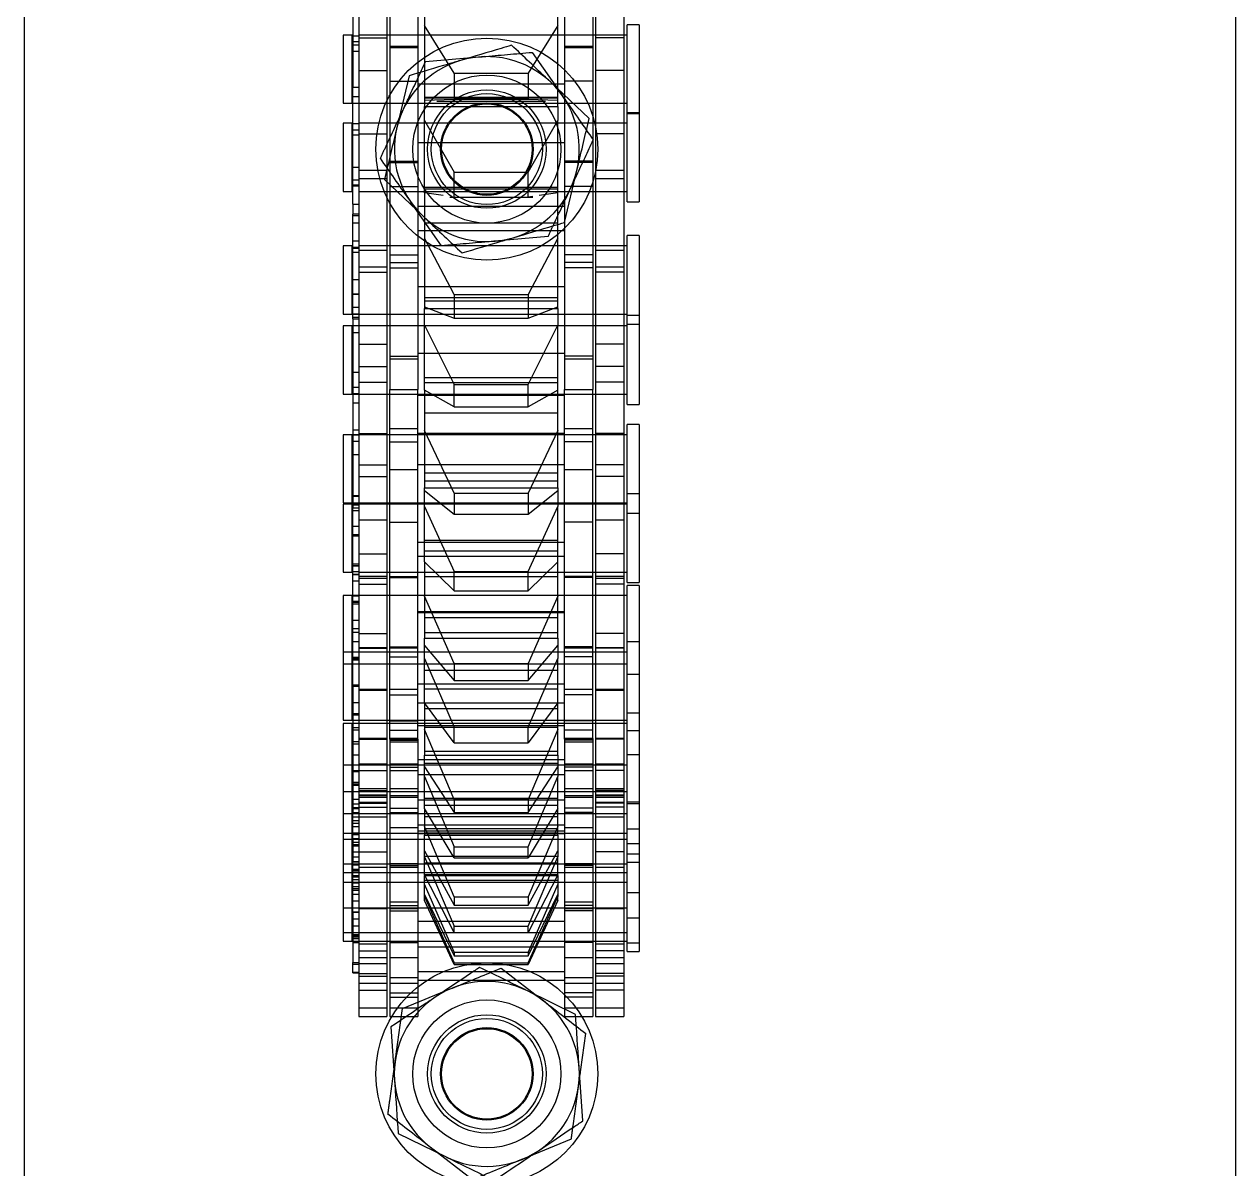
# Model space of a CAD drawing. Header units: metres. Extents: x 0 to 63075, y 0 to 44550.
# Drawn here: x 13904.2 to 13969.7, y 26867.6 to 26929.5 of the extents above; entities that cross this region are included whole.
import ezdxf

# ---------------------------------------------------------------- set-up
doc = ezdxf.new("R2010")
doc.units = ezdxf.units.M
doc.header["$LTSCALE"] = 75
doc.linetypes.add('HIDDEN2', pattern=[4.7625, 3.175, -1.5875])
for name, color, linetype in [('SDM', 7, 'Continuous'), ('SL4', 4, 'Continuous'), ('ST1', 7, 'HIDDEN2')]:
    doc.layers.add(name, color=color, linetype=linetype)

# ---------------------------------------------------------------- blocks, each defined once
blk = doc.blocks.new('A$Cb6dca9d5')
at = {"layer": 'SL4'}
for p, q in [((57.76, 215), (57.76, 59.76)), ((78.567, 186.968), (77.897, 184.161)), ((88.293, 184.647), (86.197, 186.632)), ((86.953, 179.032), (87.623, 181.839)), ((77.227, 181.353), (79.323, 179.368)), ((87.554, 136.217), (84.962, 137.489)), ((77.577, 135.543), (77.771, 132.663)), ((87.943, 130.457), (87.749, 133.337)), ((77.966, 129.783), (80.558, 128.511))]:
    blk.add_line(p, q, dxfattribs=at)
for centre, start, end in [((82.76, 183), 46.57898, 106.57898), ((82.76, 183), 106.57898, 166.57898), ((82.76, 183), 346.57898, 46.57898), ((82.76, 183), 166.57898, 226.57898), ((82.76, 183), 286.57898, 346.57898), ((82.76, 183), 226.57898, 286.57898), ((82.76, 133), 63.86493, 123.86493), ((82.76, 133), 123.86493, 183.86493), ((82.76, 133), 3.86493, 63.86493), ((82.76, 133), 303.86493, 3.86493), ((82.76, 133), 183.86493, 243.86493), ((82.76, 133), 243.86493, 303.86493)]:
    blk.add_arc(centre, 5, start, end, dxfattribs=at)
for points, knots in [([(84.1, 188.616), (83.91, 188.559), (83.009, 188.291), (82.072, 188.012), (81.333, 187.792)], [0, 0, 0, 0, 0.211001, 1, 1, 1, 1]), ([(86.197, 186.632), (86.147, 186.679), (85.439, 187.349), (84.745, 188.005), (84.1, 188.616)], [0, 0, 0, 0, 0.070201, 1, 1, 1, 1]), ([(81.333, 187.792), (81.116, 187.728), (80.18, 187.449), (79.268, 187.177), (78.567, 186.968)], [0, 0, 0, 0, 0.2318493, 1, 1, 1, 1]), ([(87.623, 181.839), (87.639, 181.906), (87.866, 182.854), (88.087, 183.783), (88.293, 184.647)], [0, 0, 0, 0, 0.0702006, 1, 1, 1, 1]), ([(77.897, 184.161), (77.881, 184.094), (77.654, 183.146), (77.433, 182.217), (77.227, 181.353)], [0, 0, 0, 0, 0.0702006, 1, 1, 1, 1]), ([(79.323, 179.368), (79.373, 179.321), (80.081, 178.651), (80.775, 177.995), (81.42, 177.384)], [0, 0, 0, 0, 0.070201, 1, 1, 1, 1]), ([(84.187, 178.208), (84.926, 178.428), (85.862, 178.707), (86.763, 178.975), (86.953, 179.032)], [0, 0, 0, 0, 0.7889992, 1, 1, 1, 1]), ([(81.42, 177.384), (82.121, 177.593), (83.033, 177.865), (83.97, 178.143), (84.187, 178.208)], [0, 0, 0, 0, 0.768151, 1, 1, 1, 1]), ([(82.371, 138.76), (82.206, 138.65), (81.426, 138.126), (80.614, 137.581), (79.974, 137.152)], [0, 0, 0, 0, 0.211001, 1, 1, 1, 1]), ([(84.962, 137.489), (84.901, 137.519), (84.026, 137.948), (83.168, 138.369), (82.371, 138.76)], [0, 0, 0, 0, 0.070201, 1, 1, 1, 1]), ([(79.974, 137.152), (79.786, 137.026), (78.975, 136.481), (78.184, 135.951), (77.577, 135.543)], [0, 0, 0, 0, 0.231849, 1, 1, 1, 1]), ([(87.749, 133.337), (87.744, 133.405), (87.678, 134.378), (87.614, 135.331), (87.554, 136.217)], [0, 0, 0, 0, 0.070201, 1, 1, 1, 1]), ([(77.771, 132.663), (77.776, 132.595), (77.842, 131.622), (77.906, 130.669), (77.966, 129.783)], [0, 0, 0, 0, 0.070201, 1, 1, 1, 1]), ([(85.546, 128.848), (86.186, 129.278), (86.998, 129.823), (87.779, 130.346), (87.943, 130.457)], [0, 0, 0, 0, 0.788999, 1, 1, 1, 1]), ([(80.558, 128.511), (80.619, 128.481), (81.494, 128.052), (82.352, 127.631), (83.149, 127.24)], [0, 0, 0, 0, 0.070201, 1, 1, 1, 1]), ([(83.149, 127.24), (83.756, 127.647), (84.547, 128.178), (85.358, 128.722), (85.546, 128.848)], [0, 0, 0, 0, 0.768151, 1, 1, 1, 1])]:
    blk.add_open_spline(points, degree=3, knots=knots, dxfattribs=at)
at = {"layer": 'ST1'}
for p, q in [((123.235, 4.763), (123.235, 215.006)), ((75.511, 198.565), (75.511, 186.351)), ((75.843, 195.116), (75.843, 189.009)), ((77.363, 195.116), (77.363, 189.009)), ((88.637, 195.116), (88.637, 189.009)), ((90.157, 195.116), (90.157, 189.009)), ((77.515, 193.244), (77.515, 182.27)), ((79.035, 193.244), (79.035, 182.27)), ((86.965, 193.244), (86.965, 182.27)), ((88.485, 193.244), (88.485, 182.27)), ((79.4, 192.337), (79.4, 185.296)), ((86.6, 185.296), (86.6, 192.337)), ((81, 187.104), (79.4, 189.681)), ((86.6, 189.681), (85, 187.104)), ((90.341, 189.631), (90.341, 189.723)), ((91, 189.723), (90.341, 189.723)), ((90.341, 184.926), (90.341, 189.631)), ((91, 189.723), (91, 184.926)), ((75, 189.169), (75, 185.479)), ((75.474, 189.169), (75, 189.169)), ((75.474, 185.479), (75.474, 189.169)), ((75.843, 188.8), (75.474, 188.8)), ((75.511, 189.124), (75.843, 189.124)), ((75.511, 188.639), (75.843, 188.639)), ((77.363, 189.169), (75.843, 189.169)), ((90.341, 189.169), (75.843, 189.169)), ((75.843, 189.009), (77.363, 189.009)), ((75.843, 189.009), (75.843, 181.404)), ((77.363, 189.009), (77.363, 181.404)), ((79.035, 189.169), (77.515, 189.169)), ((86.965, 189.169), (79.035, 189.169)), ((88.485, 189.169), (86.965, 189.169)), ((90.157, 189.169), (88.637, 189.169)), ((90.157, 189.009), (88.637, 189.009)), ((88.637, 189.009), (88.637, 181.404)), ((90.157, 189.009), (90.157, 181.404)), ((75.511, 188.297), (75.843, 188.297)), ((77.515, 188.56), (79.035, 188.56)), ((79.035, 188.473), (77.515, 188.473)), ((79.454, 187.733), (82.33, 187.981)), ((85.206, 188.23), (86.859, 185.863)), ((86.965, 188.56), (88.485, 188.56)), ((88.485, 188.473), (86.965, 188.473)), ((75.843, 187.252), (77.363, 187.252)), ((77.515, 186.68), (79.035, 186.68)), ((81, 187.104), (85, 187.104)), ((81, 187.104), (81, 185.703)), ((85, 187.104), (85, 185.703)), ((88.485, 186.68), (86.965, 186.68)), ((90.157, 187.252), (88.637, 187.252)), ((75.511, 186.351), (75.843, 186.351)), ((75.511, 183.772), (75.511, 186.351)), ((86.965, 186.513), (79.035, 186.513)), ((75, 185.479), (75.474, 185.479)), ((75.474, 185.848), (75.843, 185.848)), ((75.511, 185.479), (77.363, 185.479)), ((75.843, 185.479), (90.341, 185.479)), ((77.515, 185.479), (79.035, 185.479)), ((79.035, 185.479), (86.965, 185.479)), ((86.6, 185.786), (79.4, 185.786)), ((79.4, 185.764), (86.6, 185.764)), ((79.4, 185.644), (81, 185.703)), ((79.4, 185.296), (86.6, 185.296)), ((79.4, 184.545), (79.4, 185.296)), ((80.064, 185.585), (85.936, 185.585)), ((81, 185.703), (85, 185.703)), ((85, 185.703), (86.6, 185.644)), ((86.6, 185.296), (86.6, 184.545)), ((86.965, 185.479), (88.485, 185.479)), ((88.637, 185.479), (90.157, 185.479)), ((91, 184.952), (90.341, 184.952)), ((90.341, 180.155), (90.341, 184.926)), ((90.341, 184.926), (91, 184.926)), ((91, 184.926), (91, 180.301)), ((75, 184.398), (75, 180.82)), ((75.474, 184.398), (75, 184.398)), ((75.474, 180.708), (75.474, 184.398)), ((75.843, 184.029), (75.474, 184.029)), ((75.511, 184.378), (75.843, 184.378)), ((77.363, 184.398), (75.843, 184.398)), ((90.341, 184.398), (75.843, 184.398)), ((79.035, 184.398), (77.515, 184.398)), ((86.965, 184.398), (79.035, 184.398)), ((79.4, 184.545), (81, 181.757)), ((79.4, 180.641), (79.4, 184.545)), ((85, 181.757), (86.6, 184.545)), ((86.6, 180.641), (86.6, 184.545)), ((88.485, 184.398), (86.965, 184.398)), ((90.157, 184.398), (88.637, 184.398)), ((75.511, 183.774), (75.843, 183.774)), ((75.511, 180.026), (75.511, 183.774)), ((75.511, 183.772), (75.843, 183.772)), ((75.511, 183.769), (75.843, 183.769)), ((75.843, 183.818), (77.363, 183.818)), ((79.035, 183.364), (86.965, 183.364)), ((90.157, 183.818), (88.637, 183.818)), ((75.511, 182.021), (75.843, 182.021)), ((77.515, 182.342), (79.035, 182.342)), ((77.515, 182.27), (79.035, 182.27)), ((77.515, 182.27), (77.515, 176.572)), ((79.035, 182.27), (79.035, 176.572)), ((88.485, 182.342), (86.965, 182.342)), ((88.485, 182.27), (86.965, 182.27)), ((86.965, 182.27), (86.965, 176.572)), ((88.485, 182.27), (88.485, 176.572)), ((77.363, 181.848), (75.843, 181.848)), ((75.843, 181.404), (75.843, 170.405)), ((75.843, 181.404), (77.363, 181.404)), ((77.363, 181.404), (77.363, 170.405)), ((81, 180.402), (81, 181.757)), ((81, 181.757), (85, 181.757)), ((85, 180.402), (85, 181.757)), ((90.157, 181.848), (88.637, 181.848)), ((88.637, 181.404), (88.637, 170.405)), ((88.637, 181.404), (90.157, 181.404)), ((90.157, 181.404), (90.157, 170.405)), ((75, 180.82), (75, 180.708)), ((75.474, 181.077), (75.843, 181.077)), ((75.511, 181.332), (75.843, 181.332)), ((75.511, 181.006), (75.843, 181.006)), ((77.515, 180.982), (79.035, 180.982)), ((86.6, 180.918), (79.4, 180.918)), ((79.4, 180.851), (86.6, 180.851)), ((88.485, 180.982), (86.965, 180.982)), ((75, 180.708), (75.474, 180.708)), ((75.843, 180.708), (77.363, 180.708)), ((75.843, 180.708), (90.341, 180.708)), ((77.515, 180.708), (79.035, 180.708)), ((80.314, 177.77), (78.661, 180.137)), ((79.035, 180.708), (86.965, 180.708)), ((80.408, 180.491), (79.4, 180.641)), ((79.4, 180.641), (79.4, 174.379)), ((80.754, 180.394), (85.246, 180.394)), ((81, 180.402), (85, 180.402)), ((85.246, 180.439), (85, 180.402)), ((86.6, 180.641), (85.592, 180.491)), ((86.6, 174.379), (86.6, 180.641)), ((86.965, 180.708), (88.485, 180.708)), ((88.637, 180.708), (90.157, 180.708)), ((90.341, 180.155), (91, 180.155)), ((91, 180.301), (91, 180.155)), ((75.511, 180.026), (75.843, 180.026)), ((75.511, 180.026), (75.511, 179.48)), ((75.511, 179.403), (75.511, 179.48)), ((75.843, 179.48), (75.511, 179.48)), ((75.511, 179.403), (75.843, 179.403)), ((75.511, 177.695), (75.511, 179.403)), ((86.965, 179.888), (79.035, 179.888)), ((75.511, 179.012), (75.843, 179.012)), ((79.4, 179.013), (86.6, 179.013)), ((79.035, 178.593), (86.965, 178.593)), ((81, 175.142), (79.4, 178.176)), ((86.066, 178.267), (83.19, 178.019)), ((86.6, 178.176), (85, 175.142)), ((90.341, 177.857), (90.341, 178.326)), ((91, 178.326), (90.341, 178.326)), ((91, 178.326), (91, 177.857)), ((75, 177.773), (75, 177.412)), ((75.474, 177.773), (75, 177.773)), ((75.474, 174.083), (75.474, 177.773)), ((75.511, 178.039), (75.843, 178.039)), ((75.511, 177.695), (75.843, 177.695)), ((75.511, 177.648), (75.511, 177.695)), ((75.511, 177.648), (75.843, 177.648)), ((75.511, 173.816), (75.511, 177.648)), ((77.363, 177.773), (75.843, 177.773)), ((90.341, 177.773), (75.843, 177.773)), ((77.363, 177.517), (75.843, 177.517)), ((79.035, 177.773), (77.515, 177.773)), ((86.965, 177.773), (79.035, 177.773)), ((88.485, 177.773), (86.965, 177.773)), ((90.157, 177.773), (88.637, 177.773)), ((90.157, 177.517), (88.637, 177.517)), ((90.341, 173.529), (90.341, 177.857)), ((91, 177.857), (91, 173.529)), ((75, 177.412), (75, 174.083)), ((75.843, 177.404), (75.474, 177.404)), ((77.515, 177.287), (79.035, 177.287)), ((77.515, 176.864), (79.035, 176.864)), ((88.485, 177.287), (86.965, 177.287)), ((88.485, 176.864), (86.965, 176.864)), ((75.843, 176.633), (77.363, 176.633)), ((75.843, 176.345), (77.363, 176.345)), ((77.515, 176.572), (79.035, 176.572)), ((77.515, 176.572), (77.515, 170.008)), ((79.035, 176.572), (79.035, 170.008)), ((88.485, 176.572), (86.965, 176.572)), ((86.965, 176.572), (86.965, 170.008)), ((88.485, 176.572), (88.485, 170.008)), ((88.637, 176.633), (90.157, 176.633)), ((90.157, 176.345), (88.637, 176.345)), ((75.511, 175.941), (75.843, 175.941)), ((86.965, 175.557), (79.035, 175.557)), ((75.511, 175.152), (75.843, 175.152)), ((75.843, 175.149), (75.511, 175.149)), ((86.6, 174.964), (79.4, 174.964)), ((81, 175.142), (85, 175.142)), ((81, 175.142), (81, 173.859)), ((85, 175.142), (85, 173.859)), ((75.474, 174.452), (75.843, 174.452)), ((79.4, 174.804), (86.6, 174.804)), ((79.4, 174.48), (81, 173.859)), ((79.4, 174.379), (86.6, 174.379)), ((79.4, 173.482), (79.4, 174.379)), ((85, 173.859), (86.6, 174.48)), ((86.6, 174.379), (86.6, 173.482)), ((75, 174.083), (75.474, 174.083)), ((75.511, 174.1), (75.843, 174.1)), ((75.511, 174.083), (77.363, 174.083)), ((75.511, 173.912), (75.843, 173.912)), ((75.511, 173.816), (75.843, 173.816)), ((75.511, 173.816), (75.511, 163.604)), ((75.843, 174.083), (90.341, 174.083)), ((77.515, 174.083), (79.035, 174.083)), ((79.035, 174.083), (86.965, 174.083)), ((81, 173.859), (85, 173.859)), ((86.965, 174.083), (88.485, 174.083)), ((88.637, 174.083), (90.157, 174.083)), ((90.341, 169.778), (90.341, 173.529)), ((90.341, 173.529), (91, 173.529)), ((91, 173.996), (90.341, 173.996)), ((91, 173.529), (91, 169.778)), ((75, 173.442), (75, 170.198)), ((75.474, 173.442), (75, 173.442)), ((75.474, 169.752), (75.474, 173.442)), ((75.843, 173.073), (75.474, 173.073)), ((77.363, 173.442), (75.511, 173.442)), ((90.341, 173.442), (75.843, 173.442)), ((79.035, 173.442), (77.515, 173.442)), ((86.965, 173.442), (79.035, 173.442)), ((79.4, 173.482), (81, 170.278)), ((79.4, 169.972), (79.4, 173.482)), ((85, 170.278), (86.6, 173.482)), ((86.6, 169.972), (86.6, 173.482)), ((88.485, 173.442), (86.965, 173.442)), ((90.157, 173.442), (88.637, 173.442)), ((75.843, 172.446), (77.363, 172.446)), ((90.157, 172.446), (88.637, 172.446)), ((77.515, 171.809), (79.035, 171.809)), ((79.035, 171.635), (77.515, 171.635)), ((79.035, 171.968), (86.965, 171.968)), ((88.485, 171.809), (86.965, 171.809)), ((88.485, 171.635), (86.965, 171.635)), ((75.511, 170.946), (75.843, 170.946)), ((75.843, 171.239), (77.363, 171.239)), ((90.157, 171.239), (88.637, 171.239)), ((75.843, 170.405), (77.363, 170.405)), ((75.843, 170.405), (75.843, 165.298)), ((77.363, 170.405), (77.363, 165.298)), ((86.6, 170.641), (79.4, 170.641)), ((79.4, 170.382), (86.6, 170.382)), ((81, 169.059), (81, 170.278)), ((81, 170.278), (85, 170.278)), ((85, 169.059), (85, 170.278)), ((90.157, 170.405), (88.637, 170.405)), ((88.637, 170.405), (88.637, 165.298)), ((90.157, 170.405), (90.157, 165.298)), ((75, 170.198), (75, 169.752)), ((75, 169.752), (75.474, 169.752)), ((75.474, 170.121), (75.843, 170.121)), ((75.511, 169.793), (75.843, 169.793)), ((75.511, 169.752), (77.363, 169.752)), ((75.843, 169.752), (90.341, 169.752)), ((77.515, 159.9), (77.515, 170.008)), ((77.515, 170.008), (79.035, 170.008)), ((77.515, 169.752), (79.035, 169.752)), ((79.035, 159.9), (79.035, 170.008)), ((79.035, 169.752), (86.965, 169.752)), ((86.965, 169.675), (79.035, 169.675)), ((81, 169.059), (79.4, 169.972)), ((79.4, 169.972), (79.4, 164.695)), ((86.6, 169.972), (85, 169.059)), ((86.6, 164.695), (86.6, 169.972)), ((86.965, 159.9), (86.965, 170.008)), ((86.965, 170.008), (88.485, 170.008)), ((86.965, 169.752), (88.485, 169.752)), ((88.485, 159.9), (88.485, 170.008)), ((88.637, 169.752), (90.157, 169.752)), ((90.341, 169.199), (90.341, 169.778)), ((91, 169.778), (91, 169.199)), ((75.511, 169.283), (75.843, 169.283)), ((81, 169.059), (85, 169.059)), ((90.341, 169.199), (91, 169.199)), ((79.4, 168.75), (86.6, 168.75)), ((75.511, 167.827), (75.843, 167.827)), ((75.843, 167.629), (77.363, 167.629)), ((79.035, 167.885), (77.515, 167.885)), ((79.035, 167.637), (86.965, 167.637)), ((81, 164.389), (79.4, 167.783)), ((86.6, 167.783), (85, 164.389)), ((88.485, 167.885), (86.965, 167.885)), ((90.157, 167.629), (88.637, 167.629)), ((90.341, 167.644), (90.341, 168.114)), ((90.341, 163.317), (90.341, 167.644)), ((91, 168.114), (90.341, 168.114)), ((91, 168.114), (91, 167.644)), ((91, 167.644), (91, 163.317)), ((75, 167.56), (75, 167.199)), ((75.474, 167.56), (75, 167.56)), ((75, 167.199), (75, 163.87)), ((75.474, 163.87), (75.474, 167.56)), ((75.843, 167.191), (75.474, 167.191)), ((77.363, 167.56), (75.511, 167.56)), ((75.511, 167.543), (75.843, 167.543)), ((90.341, 167.56), (75.843, 167.56)), ((79.035, 167.56), (77.515, 167.56)), ((77.515, 167.18), (79.035, 167.18)), ((86.965, 167.56), (79.035, 167.56)), ((88.485, 167.56), (86.965, 167.56)), ((88.485, 167.18), (86.965, 167.18)), ((90.157, 167.56), (88.637, 167.56)), ((75.511, 166.491), (75.843, 166.491)), ((75.843, 165.933), (77.363, 165.933)), ((77.515, 165.677), (79.035, 165.677)), ((86.965, 165.925), (79.035, 165.925)), ((86.965, 165.677), (88.485, 165.677)), ((90.157, 165.933), (88.637, 165.933)), ((75.843, 165.298), (77.363, 165.298)), ((75.843, 165.298), (75.843, 159.795)), ((77.363, 165.298), (77.363, 159.795)), ((86.6, 165.485), (79.4, 165.485)), ((79.4, 165.063), (86.6, 165.063)), ((90.157, 165.298), (88.637, 165.298)), ((88.637, 165.298), (88.637, 159.795)), ((90.157, 165.298), (90.157, 159.795)), ((79.4, 164.695), (86.6, 164.695)), ((79.4, 163.681), (79.4, 164.695)), ((79.4, 164.546), (81, 163.265)), ((81, 164.389), (85, 164.389)), ((81, 164.389), (81, 163.265)), ((85, 163.265), (86.6, 164.546)), ((85, 164.389), (85, 163.265)), ((86.6, 164.695), (86.6, 163.681)), ((91, 164.363), (90.341, 164.363)), ((75, 163.87), (75.474, 163.87)), ((75, 163.81), (75, 160.566)), ((75.474, 163.81), (75, 163.81)), ((75.474, 164.239), (75.843, 164.239)), ((75.474, 160.12), (75.474, 163.81)), ((75.511, 164.28), (75.843, 164.28)), ((75.511, 163.87), (77.363, 163.87)), ((77.363, 163.81), (75.511, 163.81)), ((75.511, 163.77), (75.843, 163.77)), ((75.843, 163.87), (90.341, 163.87)), ((90.341, 163.81), (75.843, 163.81)), ((77.515, 163.87), (79.035, 163.87)), ((77.515, 163.846), (79.035, 163.846)), ((79.035, 163.81), (77.515, 163.81)), ((79.035, 163.87), (86.965, 163.87)), ((86.965, 163.81), (79.035, 163.81)), ((86.965, 163.87), (88.485, 163.87)), ((88.485, 163.846), (86.965, 163.846)), ((88.485, 163.81), (86.965, 163.81)), ((88.637, 163.87), (90.157, 163.87)), ((90.157, 163.81), (88.637, 163.81)), ((75.843, 163.441), (75.474, 163.441)), ((75.511, 163.604), (75.843, 163.604)), ((75.511, 162.163), (75.511, 163.604)), ((79.4, 163.681), (81, 160.164)), ((79.4, 160.678), (79.4, 163.681)), ((81, 163.265), (85, 163.265)), ((85, 160.164), (86.6, 163.681)), ((86.6, 160.678), (86.6, 163.681)), ((90.341, 160.146), (90.341, 163.317)), ((90.341, 163.317), (91, 163.317)), ((91, 163.317), (91, 160.146)), ((75.511, 162.616), (75.843, 162.616)), ((77.363, 162.935), (75.843, 162.935)), ((77.515, 162.83), (79.035, 162.83)), ((88.485, 162.83), (86.965, 162.83)), ((90.157, 162.935), (88.637, 162.935)), ((75.511, 160.567), (75.511, 162.163)), ((75.511, 162.163), (75.843, 162.163)), ((75.511, 162.087), (75.843, 162.087)), ((79.035, 161.755), (86.965, 161.755)), ((86.6, 161.847), (79.4, 161.847)), ((75.843, 161.117), (77.363, 161.117)), ((79.4, 161.275), (86.6, 161.275)), ((90.157, 161.117), (88.637, 161.117)), ((75, 160.566), (75, 160.12)), ((75.474, 160.489), (75.843, 160.489)), ((75.511, 160.011), (75.511, 160.567)), ((75.843, 160.567), (75.511, 160.567)), ((75.511, 160.476), (75.843, 160.476)), ((86.965, 160.975), (79.035, 160.975)), ((81, 159.121), (79.4, 160.678)), ((79.4, 160.678), (79.4, 156.556)), ((86.6, 160.678), (85, 159.121)), ((86.6, 156.556), (86.6, 160.678)), ((75, 160.12), (75.474, 160.12)), ((75.511, 160.163), (75.843, 160.163)), ((75.511, 160.011), (75.843, 160.011)), ((75.511, 158.856), (75.511, 160.011)), ((75.511, 159.995), (75.843, 159.995)), ((75.843, 160.12), (77.363, 160.12)), ((75.843, 160.12), (90.341, 160.12)), ((75.843, 159.885), (75.843, 151.095)), ((77.363, 159.885), (75.843, 159.885)), ((75.843, 159.795), (77.363, 159.795)), ((77.363, 159.885), (77.363, 151.095)), ((77.515, 160.12), (79.035, 160.12)), ((77.515, 159.9), (79.035, 159.9)), ((77.515, 155.55), (77.515, 159.9)), ((77.515, 159.846), (79.035, 159.846)), ((79.035, 160.12), (86.965, 160.12)), ((79.035, 155.55), (79.035, 159.9)), ((79.4, 159.901), (86.6, 159.901)), ((81, 159.121), (81, 160.164)), ((81, 160.164), (85, 160.164)), ((85, 159.121), (85, 160.164)), ((86.965, 160.12), (88.485, 160.12)), ((88.485, 159.9), (86.965, 159.9)), ((86.965, 155.55), (86.965, 159.9)), ((88.485, 159.846), (86.965, 159.846)), ((88.485, 155.55), (88.485, 159.9)), ((88.637, 160.12), (90.157, 160.12)), ((90.157, 159.885), (88.637, 159.885)), ((88.637, 159.795), (88.637, 151.095)), ((88.637, 159.795), (90.157, 159.795)), ((90.157, 159.795), (90.157, 151.095)), ((90.341, 159.566), (90.341, 160.146)), ((91, 160.146), (91, 159.566)), ((75.511, 159.65), (75.843, 159.65)), ((75.843, 159.48), (77.363, 159.48)), ((81, 159.121), (85, 159.121)), ((90.157, 159.48), (88.637, 159.48)), ((90.341, 159.566), (91, 159.566)), ((90.341, 158.32), (90.341, 159.413)), ((91, 159.413), (90.341, 159.413)), ((91, 159.413), (91, 158.32)), ((75, 158.86), (75, 158.019)), ((75.474, 158.86), (75, 158.86)), ((75.474, 155.17), (75.474, 158.86)), ((75.843, 158.491), (75.474, 158.491)), ((77.363, 158.86), (75.511, 158.86)), ((75.511, 158.856), (75.843, 158.856)), ((75.511, 157.517), (75.511, 158.856)), ((75.511, 158.553), (75.843, 158.553)), ((90.341, 158.86), (75.843, 158.86)), ((79.035, 158.86), (77.515, 158.86)), ((86.965, 158.86), (79.035, 158.86)), ((81, 155.191), (79.4, 158.836)), ((86.6, 158.836), (85, 155.191)), ((88.485, 158.86), (86.965, 158.86)), ((90.157, 158.86), (88.637, 158.86)), ((75, 158.019), (75, 155.17)), ((75.511, 158.413), (75.843, 158.413)), ((79.035, 158.005), (86.965, 158.005)), ((86.965, 157.925), (79.035, 157.925)), ((90.341, 154.616), (90.341, 158.32)), ((91, 158.32), (91, 154.616)), ((75.511, 157.534), (75.843, 157.534)), ((75.511, 154.034), (75.511, 157.534)), ((75.843, 157.517), (75.511, 157.517)), ((86.6, 157.654), (79.4, 157.654)), ((75.511, 157.079), (75.843, 157.079)), ((75.511, 156.877), (75.843, 156.877)), ((75.843, 156.818), (77.363, 156.818)), ((79.4, 156.856), (86.6, 156.856)), ((79.4, 156.556), (86.6, 156.556)), ((79.4, 155.458), (79.4, 156.556)), ((86.6, 156.556), (86.6, 155.458)), ((90.157, 156.818), (88.637, 156.818)), ((75.511, 156.379), (75.843, 156.379)), ((75.843, 156.045), (77.363, 156.045)), ((75.843, 156.026), (77.363, 156.026)), ((77.515, 156.084), (79.035, 156.084)), ((79.035, 156.026), (77.515, 156.026)), ((79.4, 156.161), (81, 154.262)), ((85, 154.262), (86.6, 156.161)), ((88.485, 156.084), (86.965, 156.084)), ((88.485, 156.026), (86.965, 156.026)), ((88.637, 156.045), (90.157, 156.045)), ((90.157, 156.026), (88.637, 156.026)), ((91, 156.364), (90.341, 156.364)), ((75.474, 155.81), (75, 155.81)), ((75.474, 155.539), (75.843, 155.539)), ((75.843, 155.441), (75.474, 155.441)), ((77.363, 155.81), (75.511, 155.81)), ((75.511, 155.392), (75.843, 155.392)), ((90.341, 155.81), (75.843, 155.81)), ((79.035, 155.81), (77.515, 155.81)), ((77.515, 155.55), (79.035, 155.55)), ((77.515, 151.095), (77.515, 155.55)), ((86.965, 155.81), (79.035, 155.81)), ((79.035, 151.095), (79.035, 155.55)), ((79.4, 155.458), (81, 151.74)), ((79.4, 153.058), (79.4, 155.458)), ((81, 155.191), (85, 155.191)), ((81, 155.191), (81, 154.262)), ((85, 151.74), (86.6, 155.458)), ((85, 155.191), (85, 154.262)), ((86.6, 153.058), (86.6, 155.458)), ((88.485, 155.81), (86.965, 155.81)), ((88.485, 155.55), (86.965, 155.55)), ((86.965, 151.095), (86.965, 155.55)), ((88.485, 151.095), (88.485, 155.55)), ((90.157, 155.81), (88.637, 155.81)), ((75, 155.17), (75, 153.077)), ((75, 155.17), (75.474, 155.17)), ((75.474, 152.12), (75.474, 155.17)), ((75.511, 155.17), (77.363, 155.17)), ((75.843, 155.17), (90.341, 155.17)), ((77.515, 155.17), (79.035, 155.17)), ((79.035, 155.17), (86.965, 155.17)), ((86.6, 154.818), (79.4, 154.818)), ((86.965, 155.17), (88.485, 155.17)), ((88.637, 155.17), (90.157, 155.17)), ((90.341, 152.505), (90.341, 154.616)), ((90.341, 154.616), (91, 154.616)), ((91, 154.616), (91, 152.811)), ((75.511, 154.034), (75.843, 154.034)), ((75.511, 154.034), (75.511, 147.126)), ((75.511, 153.962), (75.843, 153.962)), ((86.965, 154.066), (79.035, 154.066)), ((81, 154.262), (85, 154.262)), ((77.363, 153.775), (75.843, 153.775)), ((75.843, 153.763), (77.363, 153.763)), ((75.843, 153.751), (77.363, 153.751)), ((79.035, 153.775), (77.515, 153.775)), ((77.515, 153.493), (79.035, 153.493)), ((79.4, 153.823), (86.6, 153.823)), ((88.485, 153.775), (86.965, 153.775)), ((88.485, 153.493), (86.965, 153.493)), ((90.157, 153.775), (88.637, 153.775)), ((90.157, 153.763), (88.637, 153.763)), ((88.637, 153.751), (90.157, 153.751)), ((75, 153.077), (75, 152.12)), ((75.511, 153.087), (75.843, 153.087)), ((79.035, 153.055), (86.965, 153.055)), ((81, 150.907), (79.4, 153.058)), ((79.4, 153.058), (79.4, 150.224)), ((79.4, 152.752), (86.6, 152.752)), ((86.6, 153.058), (85, 150.907)), ((86.6, 150.224), (86.6, 153.058)), ((91, 152.811), (91, 152.505)), ((75, 152.12), (75.474, 152.12)), ((75, 151.951), (75, 151.11)), ((75.474, 151.951), (75, 151.951)), ((75.474, 152.489), (75.843, 152.489)), ((75.474, 148.261), (75.474, 151.951)), ((75.511, 152.41), (75.843, 152.41)), ((75.511, 152.12), (77.363, 152.12)), ((77.363, 151.951), (75.511, 151.951)), ((75.843, 152.12), (90.341, 152.12)), ((90.341, 151.951), (75.843, 151.951)), ((77.515, 152.12), (79.035, 152.12)), ((77.515, 152.084), (79.035, 152.084)), ((79.035, 151.951), (77.515, 151.951)), ((79.035, 152.12), (86.965, 152.12)), ((86.965, 151.951), (79.035, 151.951)), ((86.965, 152.12), (88.485, 152.12)), ((88.485, 152.084), (86.965, 152.084)), ((88.485, 151.951), (86.965, 151.951)), ((88.637, 152.12), (90.157, 152.12)), ((90.157, 151.951), (88.637, 151.951)), ((90.341, 151.411), (90.341, 152.505)), ((91, 152.505), (90.341, 152.505)), ((91, 152.505), (91, 151.411)), ((75.843, 151.582), (75.474, 151.582)), ((75.511, 151.729), (75.843, 151.729)), ((77.515, 151.588), (79.035, 151.588)), ((86.965, 151.815), (79.035, 151.815)), ((86.6, 151.723), (79.4, 151.723)), ((81, 147.843), (79.4, 151.622)), ((81, 150.907), (81, 151.74)), ((81, 151.74), (85, 151.74)), ((85, 150.907), (85, 151.74)), ((86.6, 151.622), (85, 147.843)), ((88.485, 151.588), (86.965, 151.588)), ((90.341, 151.567), (91, 151.567)), ((90.341, 147.708), (90.341, 151.411)), ((91, 151.411), (91, 147.708)), ((75, 151.11), (75, 148.261)), ((75.511, 150.969), (75.843, 150.969)), ((75.511, 150.851), (75.843, 150.851)), ((77.363, 151.131), (75.843, 151.131)), ((75.843, 151.095), (77.363, 151.095)), ((75.843, 151.095), (75.843, 147.641)), ((77.363, 151.095), (77.363, 147.641)), ((79.035, 151.131), (77.515, 151.131)), ((77.515, 151.095), (77.515, 144.186)), ((77.515, 151.095), (79.035, 151.095)), ((77.515, 151.046), (79.035, 151.046)), ((77.515, 150.96), (79.035, 150.96)), ((79.035, 151.095), (79.035, 144.186)), ((81, 150.907), (85, 150.907)), ((86.965, 151.131), (86.965, 144.186)), ((88.485, 151.131), (86.965, 151.131)), ((86.965, 151.095), (88.485, 151.095)), ((88.485, 151.046), (86.965, 151.046)), ((86.965, 150.96), (88.485, 150.96)), ((88.485, 151.131), (88.485, 144.186)), ((90.157, 151.131), (88.637, 151.131)), ((90.157, 151.095), (88.637, 151.095)), ((88.637, 151.095), (88.637, 147.641)), ((90.157, 151.095), (90.157, 147.641)), ((75.511, 150.245), (75.843, 150.245)), ((79.035, 150.005), (86.965, 150.005)), ((79.4, 150.445), (86.6, 150.445)), ((79.4, 150.224), (86.6, 150.224)), ((79.4, 149.077), (79.4, 150.224)), ((86.6, 150.224), (86.6, 149.077)), ((91, 150.253), (90.341, 150.253)), ((75.474, 149.7), (75, 149.7)), ((75.843, 149.331), (75.474, 149.331)), ((77.363, 149.7), (75.511, 149.7)), ((75.511, 149.409), (75.843, 149.409)), ((77.363, 149.751), (75.843, 149.751)), ((90.341, 149.7), (75.843, 149.7)), ((75.843, 149.411), (77.363, 149.411)), ((79.035, 149.751), (77.515, 149.751)), ((79.035, 149.7), (77.515, 149.7)), ((77.515, 149.576), (79.035, 149.576)), ((77.515, 149.401), (79.035, 149.401)), ((86.965, 149.7), (79.035, 149.7)), ((86.6, 149.781), (79.4, 149.781)), ((79.4, 149.596), (81, 147.14)), ((85, 147.14), (86.6, 149.596)), ((88.485, 149.751), (86.965, 149.751)), ((88.485, 149.7), (86.965, 149.7)), ((88.485, 149.576), (86.965, 149.576)), ((86.965, 149.401), (88.485, 149.401)), ((90.157, 149.751), (88.637, 149.751)), ((90.157, 149.7), (88.637, 149.7)), ((90.157, 149.411), (88.637, 149.411)), ((75.474, 148.63), (75.843, 148.63)), ((75.843, 148.763), (75.511, 148.763)), ((75.511, 148.681), (75.843, 148.681)), ((86.965, 149.171), (79.035, 149.171)), ((79.4, 149.077), (81, 145.278)), ((79.4, 147.356), (79.4, 149.077)), ((85, 145.278), (86.6, 149.077)), ((86.6, 147.356), (86.6, 149.077)), ((75, 148.261), (75, 147.056)), ((75, 148.261), (75.474, 148.261)), ((75.474, 147.056), (75.474, 148.261)), ((75.511, 148.616), (75.843, 148.616)), ((75.511, 148.261), (77.363, 148.261)), ((77.363, 148.408), (75.843, 148.408)), ((75.843, 148.324), (77.363, 148.324)), ((75.843, 148.261), (90.341, 148.261)), ((77.363, 148.069), (75.843, 148.069)), ((75.843, 148.057), (77.363, 148.057)), ((75.843, 148.049), (77.363, 148.049)), ((75.843, 148.045), (77.363, 148.045)), ((79.035, 148.408), (77.515, 148.408)), ((77.515, 148.261), (79.035, 148.261)), ((77.515, 148.045), (79.035, 148.045)), ((79.035, 148.261), (86.965, 148.261)), ((79.4, 148.265), (86.6, 148.265)), ((88.485, 148.408), (86.965, 148.408)), ((86.965, 148.261), (88.485, 148.261)), ((86.965, 148.045), (88.485, 148.045)), ((90.157, 148.408), (88.637, 148.408)), ((90.157, 148.324), (88.637, 148.324)), ((88.637, 148.261), (90.157, 148.261)), ((90.157, 148.069), (88.637, 148.069)), ((90.157, 148.057), (88.637, 148.057)), ((90.157, 148.049), (88.637, 148.049)), ((88.637, 148.045), (90.157, 148.045)), ((75.511, 147.858), (75.843, 147.858)), ((75.511, 147.594), (75.843, 147.594)), ((75.843, 147.383), (75.511, 147.383)), ((75.511, 147.347), (75.843, 147.347)), ((75.511, 147.346), (75.843, 147.346)), ((77.363, 147.942), (75.843, 147.942)), ((75.843, 147.69), (77.363, 147.69)), ((75.843, 147.641), (77.363, 147.641)), ((75.843, 147.641), (75.843, 144.186)), ((75.843, 147.42), (77.363, 147.42)), ((77.363, 147.641), (77.363, 144.186)), ((79.035, 147.942), (77.515, 147.942)), ((77.515, 147.365), (79.035, 147.365)), ((86.965, 147.791), (79.035, 147.791)), ((86.6, 147.883), (79.4, 147.883)), ((79.4, 147.531), (86.6, 147.531)), ((81, 144.681), (79.4, 147.356)), ((79.4, 147.356), (79.4, 145.902)), ((81, 147.843), (85, 147.843)), ((81, 147.843), (81, 147.14)), ((85, 147.843), (85, 147.14)), ((86.6, 147.356), (85, 144.681)), ((86.6, 145.902), (86.6, 147.356)), ((88.485, 147.942), (86.965, 147.942)), ((88.485, 147.365), (86.965, 147.365)), ((90.157, 147.942), (88.637, 147.942)), ((88.637, 147.69), (90.157, 147.69)), ((90.157, 147.641), (88.637, 147.641)), ((88.637, 147.641), (88.637, 144.186)), ((90.157, 147.42), (88.637, 147.42)), ((90.157, 147.641), (90.157, 144.186)), ((90.341, 147.61), (90.341, 147.708)), ((90.341, 147.708), (91, 147.708)), ((90.341, 145.726), (90.341, 147.61)), ((91, 147.61), (90.341, 147.61)), ((91, 147.708), (91, 147.61)), ((91, 147.61), (91, 145.726)), ((75, 147.056), (75, 145.607)), ((75.474, 147.056), (75, 147.056)), ((75.474, 143.366), (75.474, 147.056)), ((75.843, 146.687), (75.474, 146.687)), ((75.511, 147.126), (75.843, 147.126)), ((75.511, 146.554), (75.511, 147.126)), ((77.363, 147.056), (75.511, 147.056)), ((75.511, 146.89), (75.843, 146.89)), ((90.341, 147.056), (75.843, 147.056)), ((75.843, 146.898), (77.363, 146.898)), ((77.515, 147.132), (79.035, 147.132)), ((79.035, 147.056), (77.515, 147.056)), ((86.965, 147.056), (79.035, 147.056)), ((86.6, 146.895), (79.4, 146.895)), ((81, 147.14), (85, 147.14)), ((88.485, 147.132), (86.965, 147.132)), ((88.485, 147.056), (86.965, 147.056)), ((90.157, 147.056), (88.637, 147.056)), ((88.637, 146.898), (90.157, 146.898)), ((75, 146.01), (75.474, 146.01)), ((75.474, 146.379), (75.843, 146.379)), ((75.511, 145.728), (75.511, 146.554)), ((75.511, 146.554), (75.843, 146.554)), ((75.511, 146.028), (75.843, 146.028)), ((75.511, 146.01), (77.363, 146.01)), ((75.843, 146.01), (90.341, 146.01)), ((77.515, 146.321), (79.035, 146.321)), ((77.515, 146.01), (79.035, 146.01)), ((86.965, 146.448), (79.035, 146.448)), ((79.035, 146.146), (86.965, 146.146)), ((79.035, 146.01), (86.965, 146.01)), ((81, 142.582), (79.4, 146.373)), ((86.6, 146.256), (79.4, 146.256)), ((79.4, 146.038), (86.6, 146.038)), ((86.6, 146.373), (85, 142.582)), ((86.965, 146.321), (88.485, 146.321)), ((86.965, 146.01), (88.485, 146.01)), ((88.637, 146.01), (90.157, 146.01)), ((91, 146.229), (90.341, 146.229)), ((75.474, 145.676), (75, 145.676)), ((75, 145.607), (75, 143.366)), ((75.511, 145.957), (75.843, 145.957)), ((75.511, 145.947), (75.843, 145.947)), ((75.511, 145.728), (75.843, 145.728)), ((75.511, 145.728), (75.511, 144.476)), ((77.363, 145.676), (75.511, 145.676)), ((75.511, 145.538), (75.843, 145.538)), ((75.511, 145.405), (75.843, 145.405)), ((90.341, 145.676), (75.843, 145.676)), ((79.035, 145.676), (77.515, 145.676)), ((86.965, 145.982), (79.035, 145.982)), ((86.965, 145.676), (79.035, 145.676)), ((79.4, 145.902), (86.6, 145.902)), ((79.4, 144.743), (79.4, 145.902)), ((86.6, 145.902), (86.6, 144.743)), ((88.485, 145.676), (86.965, 145.676)), ((90.157, 145.676), (88.637, 145.676)), ((90.341, 142.813), (90.341, 145.726)), ((90.341, 145.456), (91, 145.456)), ((91, 145.726), (91, 142.813)), ((75.843, 145.307), (75.474, 145.307)), ((75.511, 145.007), (75.843, 145.007)), ((75.511, 144.741), (75.843, 144.741)), ((75.843, 145.002), (77.363, 145.002)), ((79.4, 145.061), (81, 142.126)), ((79.4, 144.78), (86.6, 144.78)), ((79.4, 144.743), (81, 140.985)), ((79.4, 143.758), (79.4, 144.743)), ((81, 145.278), (85, 145.278)), ((81, 144.681), (81, 145.278)), ((85, 144.681), (85, 145.278)), ((85, 142.126), (86.6, 145.061)), ((85, 140.985), (86.6, 144.743)), ((86.6, 143.758), (86.6, 144.743)), ((90.157, 145.002), (88.637, 145.002)), ((91, 144.886), (90.341, 144.886)), ((75.474, 144.333), (75, 144.333)), ((75.511, 144.476), (75.843, 144.476)), ((75.511, 144.463), (75.843, 144.463)), ((75.511, 141.742), (75.511, 144.463)), ((77.363, 144.333), (75.511, 144.333)), ((75.511, 144.303), (75.843, 144.303)), ((75.843, 144.053), (75.511, 144.053)), ((90.341, 144.333), (75.843, 144.333)), ((75.843, 144.186), (75.843, 139.291)), ((75.843, 144.186), (77.363, 144.186)), ((77.363, 144.186), (77.363, 139.291)), ((79.035, 144.358), (77.515, 144.358)), ((79.035, 144.333), (77.515, 144.333)), ((77.515, 144.272), (79.035, 144.272)), ((77.515, 144.186), (77.515, 141.825)), ((77.515, 144.186), (79.035, 144.186)), ((86.965, 144.333), (79.035, 144.333)), ((79.035, 144.186), (79.035, 141.825)), ((79.4, 144.407), (86.6, 144.407)), ((81, 144.681), (85, 144.681)), ((88.485, 144.358), (86.965, 144.358)), ((88.485, 144.333), (86.965, 144.333)), ((88.485, 144.272), (86.965, 144.272)), ((86.965, 144.186), (86.965, 141.825)), ((86.965, 144.186), (88.485, 144.186)), ((88.485, 144.186), (88.485, 141.825)), ((90.157, 144.333), (88.637, 144.333)), ((88.637, 144.186), (88.637, 139.291)), ((88.637, 144.186), (90.157, 144.186)), ((90.157, 144.186), (90.157, 139.291)), ((91, 144.421), (90.341, 144.421)), ((75.474, 143.867), (75, 143.867)), ((75.843, 143.964), (75.474, 143.964)), ((75.474, 143.735), (75.843, 143.735)), ((75.843, 143.498), (75.474, 143.498)), ((75.511, 144.007), (75.843, 144.007)), ((75.511, 144), (75.843, 144)), ((77.363, 143.867), (75.511, 143.867)), ((75.511, 143.699), (75.843, 143.699)), ((75.511, 143.646), (75.843, 143.646)), ((90.341, 143.867), (75.843, 143.867)), ((79.035, 143.867), (77.515, 143.867)), ((79.035, 143.895), (86.965, 143.895)), ((86.965, 143.867), (79.035, 143.867)), ((79.4, 143.775), (86.6, 143.775)), ((81, 140.643), (79.4, 143.758)), ((79.4, 143.729), (86.6, 143.729)), ((79.4, 142.595), (79.4, 143.729)), ((79.4, 143.48), (86.6, 143.48)), ((86.6, 143.758), (85, 140.643)), ((86.6, 143.729), (86.6, 142.595)), ((88.485, 143.867), (86.965, 143.867)), ((90.157, 143.867), (88.637, 143.867)), ((75, 143.366), (75, 140.643)), ((75, 143.366), (75.474, 143.366)), ((75.474, 140.643), (75.474, 143.366)), ((75.511, 143.366), (77.363, 143.366)), ((75.511, 143.326), (75.843, 143.326)), ((75.511, 143.129), (75.843, 143.129)), ((75.511, 143.023), (75.843, 143.023)), ((75.511, 142.937), (75.843, 142.937)), ((75.843, 142.916), (75.511, 142.916)), ((75.843, 143.366), (90.341, 143.366)), ((77.515, 143.366), (79.035, 143.366)), ((79.035, 143.366), (86.965, 143.366)), ((81, 139.576), (79.4, 143.258)), ((86.6, 143.258), (85, 139.576)), ((86.965, 143.366), (88.485, 143.366)), ((88.637, 143.366), (90.157, 143.366)), ((90.341, 140.089), (90.341, 142.813)), ((90.341, 142.813), (91, 142.813)), ((91, 142.813), (91, 140.089)), ((75.474, 142.355), (75.843, 142.355)), ((75.511, 142.725), (75.843, 142.725)), ((79.035, 142.285), (77.515, 142.285)), ((77.515, 142.11), (79.035, 142.11)), ((79.4, 142.702), (81, 139.383)), ((79.4, 142.595), (81, 138.999)), ((79.4, 142.376), (79.4, 142.595)), ((81, 138.923), (79.4, 142.376)), ((81, 142.582), (81, 142.126)), ((81, 142.582), (85, 142.582)), ((81, 142.126), (85, 142.126)), ((85, 139.383), (86.6, 142.702)), ((85, 138.999), (86.6, 142.595)), ((85, 142.582), (85, 142.126)), ((86.6, 142.376), (85, 138.923)), ((86.6, 142.376), (86.6, 142.595)), ((88.485, 142.285), (86.965, 142.285)), ((88.485, 142.11), (86.965, 142.11)), ((75, 141.986), (75.474, 141.986)), ((75.511, 141.986), (77.363, 141.986)), ((75.511, 141.971), (75.843, 141.971)), ((75.843, 141.752), (75.511, 141.752)), ((75.511, 141.742), (75.843, 141.742)), ((75.511, 141.742), (75.511, 139.018)), ((75.843, 141.986), (90.341, 141.986)), ((75.843, 141.935), (77.363, 141.935)), ((77.515, 141.986), (79.035, 141.986)), ((77.515, 141.935), (79.035, 141.935)), ((77.515, 141.825), (79.035, 141.825)), ((77.515, 141.825), (77.515, 139.291)), ((79.035, 141.986), (86.965, 141.986)), ((79.035, 141.825), (79.035, 139.291)), ((86.965, 141.986), (88.485, 141.986)), ((86.965, 141.935), (88.485, 141.935)), ((88.485, 141.825), (86.965, 141.825)), ((86.965, 141.825), (86.965, 139.291)), ((88.485, 141.825), (88.485, 139.291)), ((88.637, 141.986), (90.157, 141.986)), ((88.637, 141.935), (90.157, 141.935)), ((90.341, 141.432), (91, 141.432)), ((75.474, 141.012), (75.843, 141.012)), ((75.511, 141.377), (75.843, 141.377)), ((79.035, 141.251), (86.965, 141.251)), ((81, 140.985), (85, 140.985)), ((81, 140.643), (81, 140.985)), ((85, 140.643), (85, 140.985)), ((75, 140.643), (75, 140.177)), ((75, 140.643), (75.474, 140.643)), ((75, 140.177), (75.474, 140.177)), ((75.474, 140.177), (75.474, 140.643)), ((75.474, 140.546), (75.843, 140.546)), ((75.511, 140.643), (77.363, 140.643)), ((75.843, 140.449), (75.511, 140.449)), ((75.511, 140.404), (75.843, 140.404)), ((75.511, 140.315), (75.843, 140.315)), ((75.511, 140.177), (77.363, 140.177)), ((75.843, 140.643), (90.341, 140.643)), ((75.843, 140.177), (90.341, 140.177)), ((77.515, 140.643), (79.035, 140.643)), ((77.515, 140.177), (79.035, 140.177)), ((79.035, 140.643), (86.965, 140.643)), ((79.035, 140.177), (86.965, 140.177)), ((81, 140.643), (85, 140.643)), ((86.965, 140.643), (88.485, 140.643)), ((86.965, 140.177), (88.485, 140.177)), ((88.637, 140.643), (90.157, 140.643)), ((88.637, 140.177), (90.157, 140.177)), ((75.511, 140.101), (75.843, 140.101)), ((77.363, 140.009), (75.843, 140.009)), ((75.843, 139.65), (77.363, 139.65)), ((77.515, 140.098), (79.035, 140.098)), ((79.035, 139.871), (86.965, 139.871)), ((81, 139.576), (81, 139.383)), ((81, 139.576), (85, 139.576)), ((85, 139.576), (85, 139.383)), ((88.485, 140.098), (86.965, 140.098)), ((90.157, 140.009), (88.637, 140.009)), ((90.157, 139.65), (88.637, 139.65)), ((90.341, 139.624), (90.341, 140.089)), ((90.341, 140.089), (91, 140.089)), ((90.341, 139.624), (91, 139.624)), ((91, 140.089), (91, 139.624)), ((75.511, 139.018), (75.843, 139.018)), ((75.511, 138.936), (75.511, 139.018)), ((75.511, 138.47), (75.511, 138.936)), ((75.511, 138.936), (75.843, 138.936)), ((75.843, 139.291), (75.843, 138.288)), ((75.843, 139.291), (77.363, 139.291)), ((77.363, 138.955), (75.843, 138.955)), ((77.363, 139.291), (77.363, 138.288)), ((77.515, 139.291), (77.515, 136.568)), ((77.515, 139.291), (79.035, 139.291)), ((79.035, 139.291), (79.035, 136.568)), ((81, 139.383), (85, 139.383)), ((81, 138.999), (85, 138.999)), ((81, 138.923), (81, 138.999)), ((81, 138.923), (85, 138.923)), ((85, 138.923), (85, 138.999)), ((86.965, 139.291), (86.965, 136.568)), ((86.965, 139.291), (88.485, 139.291)), ((88.485, 139.291), (88.485, 136.568)), ((88.637, 139.291), (88.637, 138.288)), ((88.637, 139.291), (90.157, 139.291)), ((90.157, 138.955), (88.637, 138.955)), ((90.157, 139.291), (90.157, 138.288)), ((75.511, 138.507), (75.843, 138.507)), ((75.511, 138.47), (75.843, 138.47)), ((75.843, 138.433), (77.363, 138.433)), ((75.843, 138.288), (77.363, 138.288)), ((75.843, 138.288), (75.843, 136.568)), ((77.363, 138.288), (77.363, 136.568)), ((79.035, 138.189), (77.515, 138.189)), ((79.035, 138.528), (86.965, 138.528)), ((83.542, 138.72), (85.823, 136.952)), ((88.485, 138.189), (86.965, 138.189)), ((90.157, 138.433), (88.637, 138.433)), ((90.157, 138.288), (88.637, 138.288)), ((88.637, 138.288), (88.637, 136.568)), ((90.157, 138.288), (90.157, 136.568)), ((75.843, 137.911), (77.363, 137.911)), ((75.843, 137.529), (77.363, 137.529)), ((77.515, 137.911), (79.035, 137.911)), ((78.197, 136.537), (80.869, 137.629)), ((79.035, 138.062), (86.965, 138.062)), ((86.965, 137.911), (88.485, 137.911)), ((88.637, 137.911), (90.157, 137.911)), ((90.157, 137.529), (88.637, 137.529)), ((77.515, 137.378), (79.035, 137.378)), ((77.515, 137.146), (79.035, 137.146)), ((88.485, 137.378), (86.965, 137.378)), ((88.485, 137.146), (86.965, 137.146)), ((75.843, 136.568), (75.843, 136.102)), ((75.843, 136.568), (77.363, 136.568)), ((77.363, 136.568), (77.363, 136.102)), ((77.515, 136.568), (77.515, 136.102)), ((77.515, 136.568), (79.035, 136.568)), ((79.035, 136.568), (79.035, 136.102)), ((86.965, 136.568), (86.965, 136.102)), ((86.965, 136.568), (88.485, 136.568)), ((88.485, 136.568), (88.485, 136.102)), ((88.637, 136.568), (88.637, 136.102)), ((88.637, 136.568), (90.157, 136.568)), ((90.157, 136.568), (90.157, 136.102)), ((75.843, 136.102), (77.363, 136.102)), ((77.515, 136.102), (79.035, 136.102)), ((86.965, 136.102), (88.485, 136.102)), ((88.637, 136.102), (90.157, 136.102)), ((81.978, 127.28), (79.697, 129.048)), ((87.323, 129.463), (84.651, 128.371))]:
    blk.add_line(p, q, dxfattribs=at)
for centre, radius in [((82.76, 183), 6), ((82.76, 183), 4), ((82.76, 183), 3.2), ((82.76, 183), 3), ((82.76, 183), 2.5), ((82.76, 183), 2.445), ((82.76, 133), 6), ((82.76, 133), 4), ((82.76, 133), 3.2), ((82.76, 133), 3), ((82.76, 133), 2.5), ((82.76, 133), 2.445)]:
    blk.add_circle(centre, radius, dxfattribs=at)
for points, knots in [([(82.33, 187.981), (82.398, 187.987), (83.369, 188.071), (84.321, 188.153), (85.206, 188.23)], [0, 0, 0, 0, 0.070201, 1, 1, 1, 1]), ([(78.231, 185.118), (78.342, 185.356), (78.756, 186.241), (79.159, 187.103), (79.454, 187.733)], [0, 0, 0, 0, 0.268634, 1, 1, 1, 1]), ([(86.859, 185.863), (86.898, 185.807), (87.456, 185.008), (88.003, 184.225), (88.512, 183.497)], [0, 0, 0, 0, 0.070201, 1, 1, 1, 1]), ([(77.008, 182.503), (77.111, 182.723), (77.509, 183.575), (77.923, 184.461), (78.231, 185.118)], [0, 0, 0, 0, 0.257551, 1, 1, 1, 1]), ([(87.289, 180.882), (87.4, 181.119), (87.814, 182.004), (88.217, 182.866), (88.512, 183.497)], [0, 0, 0, 0, 0.268634, 1, 1, 1, 1]), ([(78.661, 180.137), (78.622, 180.193), (78.064, 180.992), (77.517, 181.775), (77.008, 182.503)], [0, 0, 0, 0, 0.070201, 1, 1, 1, 1]), ([(86.066, 178.267), (86.169, 178.486), (86.567, 179.339), (86.982, 180.224), (87.289, 180.882)], [0, 0, 0, 0, 0.257551, 1, 1, 1, 1]), ([(83.19, 178.019), (83.122, 178.013), (82.151, 177.929), (81.199, 177.847), (80.314, 177.77)], [0, 0, 0, 0, 0.070201, 1, 1, 1, 1]), ([(80.869, 137.629), (80.933, 137.655), (81.835, 138.023), (82.719, 138.384), (83.542, 138.72)], [0, 0, 0, 0, 0.070201, 1, 1, 1, 1]), ([(85.823, 136.952), (85.877, 136.91), (86.648, 136.313), (87.403, 135.727), (88.105, 135.183)], [0, 0, 0, 0, 0.070201, 1, 1, 1, 1]), ([(77.806, 133.677), (77.842, 133.937), (77.974, 134.905), (78.103, 135.848), (78.197, 136.537)], [0, 0, 0, 0, 0.268634, 1, 1, 1, 1]), ([(87.714, 132.323), (87.75, 132.583), (87.882, 133.551), (88.011, 134.494), (88.105, 135.183)], [0, 0, 0, 0, 0.2686336, 1, 1, 1, 1]), ([(77.415, 130.817), (77.448, 131.057), (77.575, 131.989), (77.708, 132.958), (77.806, 133.677)], [0, 0, 0, 0, 0.257551, 1, 1, 1, 1]), ([(87.323, 129.463), (87.356, 129.703), (87.483, 130.635), (87.616, 131.604), (87.714, 132.323)], [0, 0, 0, 0, 0.257551, 1, 1, 1, 1]), ([(79.697, 129.048), (79.643, 129.09), (78.872, 129.687), (78.117, 130.273), (77.415, 130.817)], [0, 0, 0, 0, 0.070201, 1, 1, 1, 1]), ([(84.651, 128.371), (84.587, 128.345), (83.685, 127.977), (82.801, 127.616), (81.978, 127.28)], [0, 0, 0, 0, 0.070201, 1, 1, 1, 1])]:
    blk.add_open_spline(points, degree=3, knots=knots, dxfattribs=at)

msp = doc.modelspace()

# ---------------------------------------------------------------- block references
at = {"layer": 'SDM'}
msp.add_blockref('A$Cb6dca9d5', (13846.469, 26739.769), dxfattribs=at)

doc.saveas('drawing.dxf')
